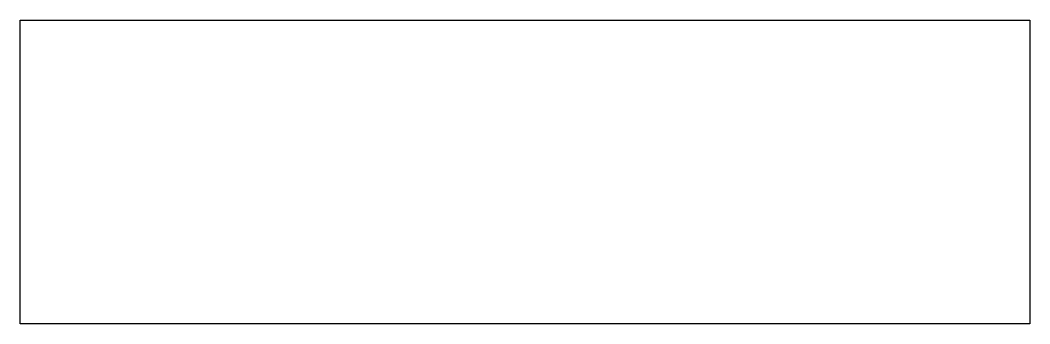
# Model space of a CAD drawing. Extents: x 0 to 1440, y 0 to 432.
import ezdxf

# ---------------------------------------------------------------- set-up
doc = ezdxf.new("R2010")
doc.units = 0
doc.layers.add('Layer_1', color=7, linetype='CONTINUOUS')

msp = doc.modelspace()

# ---------------------------------------------------------------- linework, layer by layer
at = {"layer": 'Layer_1', "color": 7}
msp.add_lwpolyline([(-0.4, 432.399992), (1440.4, 432.399992), (1440.4, -0.40004), (-0.4, -0.40004), (-0.4, 432.399992)], close=True, dxfattribs=at)

doc.saveas('drawing.dxf')
